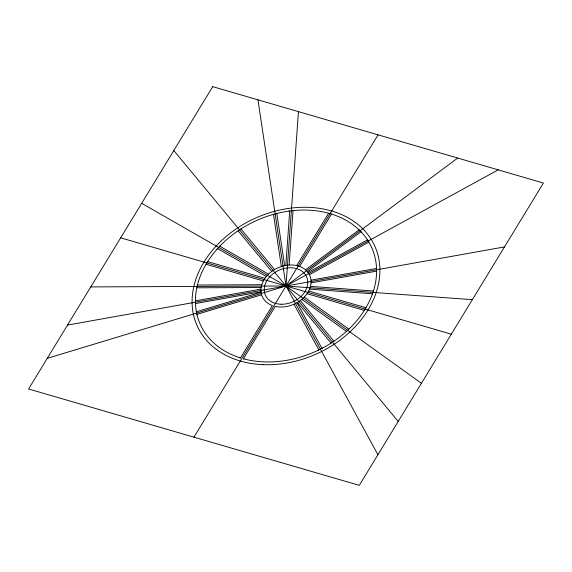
<?xml version="1.0" encoding="UTF-8"?>
<svg xmlns="http://www.w3.org/2000/svg" width="572" height="572" viewBox="0 0 572 572"><rect width="100%" height="100%" fill="white"/><g stroke="black" fill="none" stroke-linecap="round" stroke-linejoin="round"><path stroke-width="0.86" d="M285.828 265.422L289.711 210.989L288.989 211.097M298.441 111.633L286 286L377.913 454.733M289.139 265.029L293.021 210.603L293.743 210.532M373.616 290.39L373.43 291.005L310.489 286.379M372.279 294.38L372.501 293.772L309.559 289.146M239.854 357.736L240.483 357.936L272.379 305.57A25.99 19.884 -24.1 0 1 273.595 270.148A25.99 19.884 -24.1 0 1 311.061 281.067A25.99 19.884 -24.1 0 1 275.261 306.406L243.379 358.78L244.022 358.951M296.725 265.587L328.621 213.22M193.937 437.165L378.063 134.835M299.621 266.43L331.517 214.064M217.067 249.142L217.539 248.605L266.287 276.533M220.256 245.695L219.755 246.217L268.504 274.145M305.498 269.805L359.094 229.858L358.658 229.451M457.686 158.044L286 286L47.247 358.358M307.407 271.707L360.996 231.767L361.404 232.196M308.001 272.458L367.474 239.904M498.191 169.848L286 286L90.748 286.93M309.395 274.696L368.868 242.135M322.601 348.026L321.929 348.377L297.032 302.674M318.189 350.25L318.869 349.921L293.972 304.218M261.046 292.185L196.375 311.783L196.275 311.211M261.59 294.78L196.918 314.378L197.054 314.943M195.402 300.843L260.954 289.117M310.996 280.166L376.548 268.44M67.51 325.089L504.49 246.911M195.452 303.56L261.004 291.834M311.046 282.883L376.598 271.157M197.433 285.035L261.762 284.727M196.797 287.809L261.125 287.502M472.35 299.685L286 286L141.677 203.31M207.665 261.611L264.943 278.307M308.665 291.048L365.944 307.743M120.663 237.816L451.337 334.184M206.056 264.257L263.334 280.952M307.057 293.693L364.335 310.389M304.247 297.111L348.863 329.172M421.421 383.304L286 286L257.943 99.828M301.816 299.363L346.439 331.424M240.919 228.914L274.574 269.555M300.264 300.579L333.926 341.219M173.816 150.536L398.183 421.464M238.074 230.781L271.736 271.421M297.426 302.445L331.081 343.086M276.776 213.47L284.642 265.644M273.488 214.343L281.352 266.523M240.483 357.936A93.908 71.829 -24.1 0 1 239.961 229.529A93.908 71.829 -24.1 0 1 376.576 269.34A93.908 71.829 -24.1 0 1 243.379 358.78M212.727 86.651L28.6 388.974L359.273 485.349L543.4 183.026L212.727 86.651M263.106 364.65A97.34 74.453 -24.1 0 0 376.319 249.864A97.34 74.453 -24.1 0 0 218.575 243.486A97.34 74.453 -24.1 0 0 263.106 364.65M281.181 304.247A22.558 17.26 -24.1 0 0 306.792 277.256A22.558 17.26 -24.1 0 0 270.027 276.505A22.558 17.26 -24.1 0 0 281.181 304.247"/></g></svg>
